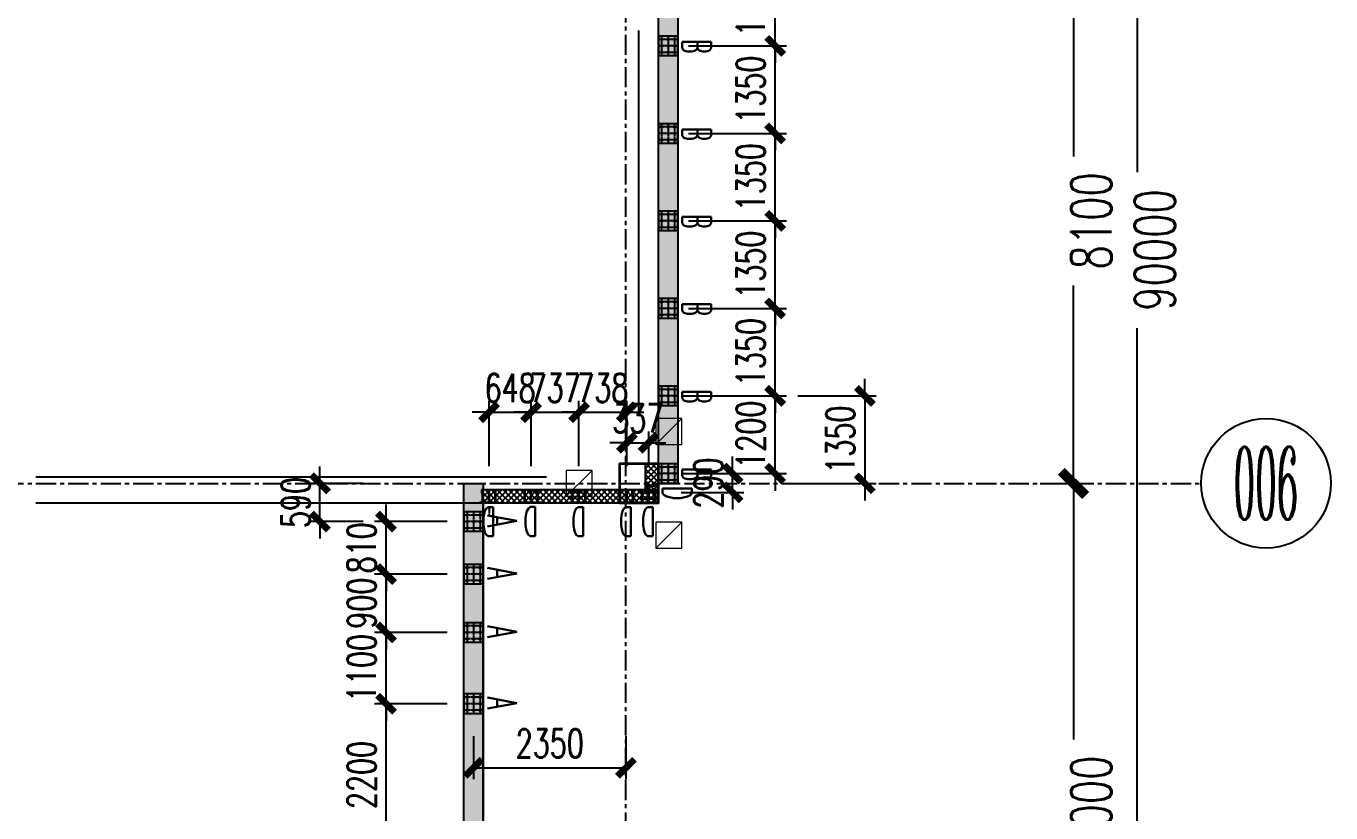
# Model space of a CAD drawing. Extents: x 782294 to 1727252, y -631030 to 17645.
# Drawn here: x 1125447 to 1145567, y -209617 to -197475 of the extents above; entities that cross this region are included whole.
import ezdxf
from ezdxf.enums import TextEntityAlignment as Align

# ---------------------------------------------------------------- set-up
doc = ezdxf.new("R2010")
doc.units = 0
doc.linetypes.add('CENTER', pattern=[2, 1.25, -0.25, 0.25, -0.25])
doc.layers.get('Defpoints').update_dxf_attribs({"color": 210})
for name, color, linetype in [('!ZN1-填充-8', 8, 'Continuous'), ('!ZN1-标注-173', 173, 'Continuous'), ('!ZN3-铝板幕墙-3', 3, 'Continuous'), ('1 轴线 辅助线', 1, 'CENTER'), ('2钢材断面', 2, 'Continuous'), ('30预埋件', 30, 'Continuous'), ('3符号', 3, 'Continuous'), ('40钢材投影', 40, 'Continuous'), ('ALT_CEN-0-30', 1, 'CENTER'), ('DIM', 173, 'Continuous'), ('DOTE', 1, 'CENTER'), ('S-BKL', 4, 'Continuous'), ('S-HATCH1-W', 252, 'Continuous'), ('结构轮廓线', 1, 'Continuous')]:
    doc.layers.add(name, color=color, linetype=linetype)
doc.layers.add('A-云线2', color=3, linetype='Continuous', plot=False)
for name, color, linetype, lineweight in [('S-col', 2, 'Continuous', 0), ('S-ct', 2, 'Continuous', 0), ('S-zhuang', 1, 'Continuous', 0), ('砼柱', 2, 'Continuous', 35)]:
    doc.layers.add(name, color=color, linetype=linetype, lineweight=lineweight)
doc.styles.add('_TCH_AXIS', font='COMPLEX', dxfattribs={"bigfont": 'GBCBIG'})
doc.styles.add('DHTEXT-1', font='romans.shx', dxfattribs={"width": 0.7, "bigfont": 'chinese.shx'})
doc.dimstyles.new('ZN175', dxfattribs={"dimscale": 175, "dimtxt": 2.5, "dimasz": 1.5, "dimexe": 1, "dimexo": 2, "dimgap": 0.9, "dimtad": 1, "dimdec": 0, "dimdsep": 46, "dimtxsty": 'DHTEXT-1', "dimblk": 'ARCHTICK', "dimcen": 2.5, "dimclrd": 173, "dimclre": 173, "dimclrt": 7, "dimazin": 2, "dimtfac": 1, "dimtdec": 0, "dimtix": 1, "dimtmove": 2, "dimatfit": 3, "dimfxl": 0, "dimtolj": 1, "dimtzin": 0, "dimarcsym": 0})
doc.dimstyles.new('ZN250', dxfattribs={"dimscale": 250, "dimtxt": 2.5, "dimasz": 1.5, "dimexe": 1, "dimexo": 2, "dimgap": 0.9, "dimtad": 1, "dimdec": 0, "dimdsep": 46, "dimtxsty": 'DHTEXT-1', "dimblk": 'ARCHTICK', "dimcen": 2.5, "dimclrd": 173, "dimclre": 173, "dimclrt": 7, "dimazin": 2, "dimtfac": 1, "dimtdec": 0, "dimtix": 1, "dimtmove": 2, "dimatfit": 3, "dimfxl": 0, "dimarcsym": 0})
pattern_1 = [(45, (208858.46, -129051.82), (-44.90128, 44.90128), []), (135, (208858.46, -129051.82), (-44.90128, -44.90128), [])]

# ---------------------------------------------------------------- blocks, each defined once
blk = doc.blocks.new('_ArchTick')
at = {"color": 0, "linetype": 'ByBlock', "const_width": 0.4}
blk.add_lwpolyline([(-0.5, -0.5), (0.5, 0.5)], dxfattribs=at)
blk = doc.blocks.new('*D1357')
at = {"layer": 'Defpoints', "color": 0, "ltscale": 2500, "transparency": 16777216}
for p in [(130984, 49500), (130984, 41400), (132000, 41400)]:
    blk.add_point(p, dxfattribs=at)
at = {"layer": 'DIM', "color": 173, "linetype": 'ByBlock', "lineweight": -2, "ltscale": 2500, "transparency": 16777216}
for p, q in [((131484, 49500), (132250, 49500)), ((132000, 49500), (132000, 46446)), ((132000, 41400), (132000, 44454)), ((131484, 41400), (132250, 41400))]:
    blk.add_line(p, q, dxfattribs=at)
at = {"layer": 'DIM', "color": 173, "lineweight": -2, "ltscale": 2500, "transparency": 16777216, "xscale": 375, "yscale": 375, "zscale": 375}
for p, rotation in [((132000, 49500), 90), ((132000, 41400), 270)]:
    blk.add_blockref('_ArchTick', p, dxfattribs=dict(at, rotation=rotation))
at = {"layer": 'DIM', "color": 7, "ltscale": 2500, "transparency": 16777216, "insert": (132275, 45450), "char_height": 625, "attachment_point": 5, "rotation": 90, "style": 'DHTEXT-1'}
blk.add_mtext('8100', dxfattribs=at)
blk = doc.blocks.new('*D1372')
at = {"layer": 'Defpoints', "color": 0, "ltscale": 2500, "transparency": 16777216}
for p in [(131084, 90000), (131084, 0), (132980, 0)]:
    blk.add_point(p, dxfattribs=at)
at = {"layer": 'DIM', "color": 173, "linetype": 'ByBlock', "lineweight": -2, "ltscale": 2500, "transparency": 16777216}
for p, q in [((131584, 90000), (133230, 90000)), ((132980, 90000), (132980, 46204)), ((132980, 0), (132980, 43796)), ((131584, 0), (133230, 0))]:
    blk.add_line(p, q, dxfattribs=at)
at = {"layer": 'DIM', "color": 173, "lineweight": -2, "ltscale": 2500, "transparency": 16777216, "xscale": 375, "yscale": 375, "zscale": 375}
for p, rotation in [((132980, 90000), 90), ((132980, 0), 270)]:
    blk.add_blockref('_ArchTick', p, dxfattribs=dict(at, rotation=rotation))
at = {"layer": 'DIM', "color": 7, "ltscale": 2500, "transparency": 16777216, "insert": (133255, 45000), "char_height": 625, "attachment_point": 5, "rotation": 90, "style": 'DHTEXT-1'}
blk.add_mtext('90000', dxfattribs=at)
blk = doc.blocks.new('卓越-轴号')
blk.add_circle((0, 0), 4)
at = {"color": 0, "style": '_TCH_AXIS', "width": 1.041667, "flags": 8}
blk.add_attdef('A', text='', height=4.48, dxfattribs=at).set_placement((-2, -2.24), (2, -2.24), align=Align.FIT)
blk = doc.blocks.new('*D1384')
at = {"layer": 'Defpoints', "color": 0, "ltscale": 2500, "transparency": 16777216}
for p in [(130984, 41400), (130984, 32400), (132000, 32400)]:
    blk.add_point(p, dxfattribs=at)
at = {"layer": 'DIM', "color": 173, "linetype": 'ByBlock', "lineweight": -2, "ltscale": 2500, "transparency": 16777216}
for p, q in [((131484, 41400), (132250, 41400)), ((132000, 41400), (132000, 37446)), ((132000, 32400), (132000, 35454)), ((131484, 32400), (132250, 32400))]:
    blk.add_line(p, q, dxfattribs=at)
at = {"layer": 'DIM', "color": 173, "lineweight": -2, "ltscale": 2500, "transparency": 16777216, "xscale": 375, "yscale": 375, "zscale": 375}
for p, rotation in [((132000, 41400), 90), ((132000, 32400), 270)]:
    blk.add_blockref('_ArchTick', p, dxfattribs=dict(at, rotation=rotation))
at = {"layer": 'DIM', "color": 7, "ltscale": 2500, "transparency": 16777216, "insert": (132275, 36450), "char_height": 625, "attachment_point": 5, "rotation": 90, "style": 'DHTEXT-1'}
blk.add_mtext('9000', dxfattribs=at)
blk = doc.blocks.new('20250913105919')
at = {"layer": '结构轮廓线', "color": 1, "ltscale": 500}
blk.add_line((125600, 41400), (125900, 41400), dxfattribs=at)
blk.add_lwpolyline([(125900, 73840), (125900, 41400)], dxfattribs=at)
blk = doc.blocks.new('A$C6AFE39C8')
at = {"layer": '砼柱', "lineweight": 35}
blk.add_lwpolyline([(0, -48700), (-600, -48700), (-600, -49300), (0, -49300)], close=True, dxfattribs=at)
blk = doc.blocks.new('A$C5b102a0f')
at = {"layer": 'S-col'}
blk.add_blockref('A$C6AFE39C8', (125600, 90400), dxfattribs=at)
blk = doc.blocks.new('20250903183753')
at = {"layer": '2钢材断面'}
for p, q in [((150, 0), (-150, 0)), ((-150, 0), (-150, -300)), ((150, -300), (150, 0)), ((-150, -300), (150, -300))]:
    blk.add_line(p, q, dxfattribs=at)
at = {"layer": '40钢材投影'}
for centre, radius in [((-100, -50), 12), ((-100, -150), 12), ((-100, -50), 6), ((-100, -150), 6), ((0, -50), 12), ((0, -150), 12), ((0, -50), 6), ((0, -150), 6), ((100, -50), 12), ((100, -150), 12), ((100, -50), 6), ((100, -150), 6), ((-100, -250), 12), ((-100, -250), 6), ((0, -250), 12), ((0, -250), 6), ((100, -251), 12), ((100, -251), 6)]:
    blk.add_circle(centre, radius, dxfattribs=at)
at = {"layer": 'ALT_CEN-0-30', "ltscale": 20}
for p, q in [((-100, 0), (-100, -300)), ((0, 0), (0, -300)), ((100, 0), (100, -300)), ((-150, -50), (150, -50)), ((-150, -150), (150, -150)), ((-150, -250), (150, -250))]:
    blk.add_line(p, q, dxfattribs=at)
blk = doc.blocks.new('20250903183821')
at = {"ltscale": 50}
blk.add_blockref('20250903183753', (0, 0), dxfattribs=at)
at = {"layer": '30预埋件', "style": 'DHTEXT-1', "text_generation_flag": 6, "width": 0.55}
blk.add_attdef('B', (-105, 65), '', height=450, rotation=180, dxfattribs=at)
blk = doc.blocks.new('20250903183448')
at = {"ltscale": 500}
blk.add_blockref('20250903183821', (0, -20), dxfattribs=at).add_auto_attribs({'B': 'A'})
blk = doc.blocks.new('234')
at = {"layer": '!ZN1-填充-8'}
h = blk.add_hatch(color=252, dxfattribs=at)
h.dxf.hatch_style = 1
h.paths.add_polyline_path([(-105, -10), (-113, -10), (-105, -18)])
h = blk.add_hatch(color=252, dxfattribs=at)
h.dxf.hatch_style = 1
h.paths.add_polyline_path([(-95, -18), (-105, -18), (-105, -10), (-95, -10)])
h = blk.add_hatch(color=252, dxfattribs=at)
h.dxf.hatch_style = 1
h.paths.add_polyline_path([(-95, -10), (-87, -10), (-95, -18)])
h = blk.add_hatch(color=252, dxfattribs=at)
h.dxf.hatch_style = 1
h.paths.add_polyline_path([(-5, -10), (-13, -10), (-5, -18)])
h = blk.add_hatch(color=252, dxfattribs=at)
h.dxf.hatch_style = 1
h.paths.add_polyline_path([(5, -18), (-5, -18), (-5, -10), (5, -10)])
h = blk.add_hatch(color=252, dxfattribs=at)
h.dxf.hatch_style = 1
h.paths.add_polyline_path([(5, -10), (13, -10), (5, -18)])
h = blk.add_hatch(color=252, dxfattribs=at)
h.dxf.hatch_style = 1
h.paths.add_polyline_path([(95, -10), (87, -10), (95, -18)])
h = blk.add_hatch(color=252, dxfattribs=at)
h.dxf.hatch_style = 1
h.paths.add_polyline_path([(105, -18), (95, -18), (95, -10), (105, -10)])
h = blk.add_hatch(color=252, dxfattribs=at)
h.dxf.hatch_style = 1
h.paths.add_polyline_path([(105, -10), (113, -10), (105, -18)])
at = {"layer": '2钢材断面'}
for p, q in [((-150, 0), (-150, -10)), ((150, 0), (-150, 0)), ((150, 0), (150, -10)), ((-94, -10), (-150, -10)), ((0, -10), (-94, -10)), ((106, -10), (0, -10)), ((150, -10), (106, -10))]:
    blk.add_line(p, q, dxfattribs=at)
at = {"layer": '40钢材投影'}
for p, q in [((-105, -18), (-113, -10)), ((-105, -10), (-105, -200)), ((-95, -200), (-105, -200)), ((-95, -10), (-95, -200)), ((-95, -18), (-87, -10)), ((-5, -18), (-13, -10)), ((-5, -10), (-5, -200)), ((5, -200), (-5, -200)), ((5, -10), (5, -200)), ((5, -18), (13, -10)), ((95, -18), (87, -10)), ((95, -10), (95, -200)), ((105, -200), (95, -200)), ((105, -10), (105, -200)), ((105, -18), (113, -10))]:
    blk.add_line(p, q, dxfattribs=at)
for points in [[(-95, -172), (-95, -150), (-85, -150), (-85, -200), (-95, -200), (-95, -184)], [(5, -172), (5, -150), (15, -150), (15, -200), (5, -200), (5, -184)], [(105, -172), (105, -150), (115, -150), (115, -200), (105, -200), (105, -184)]]:
    blk.add_lwpolyline(points, dxfattribs=at)
at = {"layer": 'ALT_CEN-0-30', "ltscale": 0.3}
for p, q in [((-100, 0), (-100, -215)), ((0, 0), (0, -215)), ((100, 0), (100, -215))]:
    blk.add_line(p, q, dxfattribs=at)
blk = doc.blocks.new('20250912151943')
at = {"layer": '40钢材投影', "color": 2, "ltscale": 500, "rotation": 180}
blk.add_blockref('234', (0, 0), dxfattribs=at)
at = {"layer": '30预埋件', "style": 'DHTEXT-1', "text_generation_flag": 6, "width": 0.55}
blk.add_attdef('B', (105, -65), '', height=450, dxfattribs=at)
blk = doc.blocks.new('20250913102435')
at = {"layer": '1 轴线 辅助线', "ltscale": 10}
blk.add_line((122990, 41045), (122990, 40885), dxfattribs=at)
at = {"ltscale": 500, "rotation": 270}
for p in [(125900, 48150), (125900, 46800), (125900, 45450), (125900, 44100), (125900, 42750), (125900, 41550)]:
    blk.add_blockref('20250903183821', p, dxfattribs=at).add_auto_attribs({'B': 'B'})
at = {"layer": 'A-云线2', "ltscale": 10, "rotation": 270}
for p in [(122920, 40810), (122920, 40000), (122920, 39100), (122920, 38000)]:
    blk.add_blockref('20250903183448', p, dxfattribs=at)
at = {"layer": '结构轮廓线', "ltscale": 500}
for p in [(122990, 41100), (123638, 41101), (124375, 41100), (125112, 41100), (125450, 41100)]:
    blk.add_blockref('20250912151943', p, dxfattribs=at).add_auto_attribs({'B': 'D'})
at = {"layer": '结构轮廓线', "ltscale": 500, "rotation": 90}
blk.add_blockref('20250912151943', (125600, 41260), dxfattribs=at).add_auto_attribs({'B': 'D'})
blk = doc.blocks.new('*D710')
at = {"layer": 'Defpoints', "color": 0, "ltscale": 1750, "transparency": 16777216}
for p in [(1130997, -205121), (1132291, -205121), (1132291, -205931)]:
    blk.add_point(p, dxfattribs=at)
at = {"layer": 'DIM', "color": 173, "linetype": 'ByBlock', "lineweight": -2, "ltscale": 1750, "transparency": 16777216}
for p, q in [((1130997, -205121), (1130997, -204859)), ((1131941, -205121), (1130822, -205121)), ((1130997, -205931), (1130997, -205121)), ((1131941, -205931), (1130822, -205931)), ((1130997, -205931), (1130997, -206194))]:
    blk.add_line(p, q, dxfattribs=at)
at = {"layer": 'DIM', "color": 173, "lineweight": -2, "ltscale": 1750, "transparency": 16777216, "xscale": 262.5, "yscale": 262.5, "zscale": 262.5}
for p, rotation in [((1130997, -205121), 270), ((1130997, -205931), 90)]:
    blk.add_blockref('_ArchTick', p, dxfattribs=dict(at, rotation=rotation))
at = {"layer": 'DIM', "color": 7, "ltscale": 1750, "transparency": 16777216, "insert": (1130621, -205526), "char_height": 437.5, "attachment_point": 5, "rotation": 90, "style": 'DHTEXT-1'}
blk.add_mtext('\\A1;810', dxfattribs=at)
blk = doc.blocks.new('*D711')
at = {"layer": 'Defpoints', "color": 0, "ltscale": 1750, "transparency": 16777216}
for p in [(1130997, -205931), (1132291, -205931), (1132291, -206831)]:
    blk.add_point(p, dxfattribs=at)
at = {"layer": 'DIM', "color": 173, "linetype": 'ByBlock', "lineweight": -2, "ltscale": 1750, "transparency": 16777216}
for p, q in [((1130997, -205931), (1130997, -205669)), ((1131941, -205931), (1130822, -205931)), ((1130997, -206831), (1130997, -205931)), ((1131941, -206831), (1130822, -206831)), ((1130997, -206831), (1130997, -207094))]:
    blk.add_line(p, q, dxfattribs=at)
at = {"layer": 'DIM', "color": 173, "lineweight": -2, "ltscale": 1750, "transparency": 16777216, "xscale": 262.5, "yscale": 262.5, "zscale": 262.5}
for p, rotation in [((1130997, -205931), 270), ((1130997, -206831), 90)]:
    blk.add_blockref('_ArchTick', p, dxfattribs=dict(at, rotation=rotation))
at = {"layer": 'DIM', "color": 7, "ltscale": 1750, "transparency": 16777216, "insert": (1130621, -206381), "char_height": 437.5, "attachment_point": 5, "rotation": 90, "style": 'DHTEXT-1'}
blk.add_mtext('\\A1;900', dxfattribs=at)
blk = doc.blocks.new('*D712')
at = {"layer": 'Defpoints', "color": 0, "ltscale": 1750, "transparency": 16777216}
for p in [(1130997, -206831), (1132291, -206831), (1132291, -207931)]:
    blk.add_point(p, dxfattribs=at)
at = {"layer": 'DIM', "color": 173, "linetype": 'ByBlock', "lineweight": -2, "ltscale": 1750, "transparency": 16777216}
for p, q in [((1130997, -206831), (1130997, -206569)), ((1131941, -206831), (1130822, -206831)), ((1130997, -207931), (1130997, -206831)), ((1131941, -207931), (1130822, -207931)), ((1130997, -207931), (1130997, -208194))]:
    blk.add_line(p, q, dxfattribs=at)
at = {"layer": 'DIM', "color": 173, "lineweight": -2, "ltscale": 1750, "transparency": 16777216, "xscale": 262.5, "yscale": 262.5, "zscale": 262.5}
for p, rotation in [((1130997, -206831), 270), ((1130997, -207931), 90)]:
    blk.add_blockref('_ArchTick', p, dxfattribs=dict(at, rotation=rotation))
at = {"layer": 'DIM', "color": 7, "ltscale": 1750, "transparency": 16777216, "insert": (1130621, -207381), "char_height": 437.5, "attachment_point": 5, "rotation": 90, "style": 'DHTEXT-1'}
blk.add_mtext('\\A1;1100', dxfattribs=at)
blk = doc.blocks.new('*D713')
at = {"layer": 'Defpoints', "color": 0, "ltscale": 1750, "transparency": 16777216}
for p in [(1130997, -207931), (1132291, -207931), (1132291, -210131)]:
    blk.add_point(p, dxfattribs=at)
at = {"layer": 'DIM', "color": 173, "linetype": 'ByBlock', "lineweight": -2, "ltscale": 1750, "transparency": 16777216}
for p, q in [((1131941, -207931), (1130822, -207931)), ((1130997, -210131), (1130997, -207931)), ((1131941, -210131), (1130822, -210131))]:
    blk.add_line(p, q, dxfattribs=at)
at = {"layer": 'DIM', "color": 173, "lineweight": -2, "ltscale": 1750, "transparency": 16777216, "xscale": 262.5, "yscale": 262.5, "zscale": 262.5}
for p, rotation in [((1130997, -207931), 90), ((1130997, -210131), 270)]:
    blk.add_blockref('_ArchTick', p, dxfattribs=dict(at, rotation=rotation))
at = {"layer": 'DIM', "color": 7, "ltscale": 1750, "transparency": 16777216, "insert": (1130621, -209031), "char_height": 437.5, "attachment_point": 5, "rotation": 90, "style": 'DHTEXT-1'}
blk.add_mtext('\\A1;2200', dxfattribs=at)
blk = doc.blocks.new('*D717')
at = {"layer": 'Defpoints', "color": 0, "ltscale": 1750, "transparency": 16777216}
for p in [(1135047, -203905), (1134710, -204616), (1135047, -204616)]:
    blk.add_point(p, dxfattribs=at)
at = {"layer": 'DIM', "color": 173, "linetype": 'ByBlock', "lineweight": -2, "ltscale": 1750, "transparency": 16777216}
for p, q in [((1134710, -204266), (1134710, -203730)), ((1135047, -204266), (1135047, -203730)), ((1134710, -203905), (1134447, -203905)), ((1134710, -203905), (1135047, -203905)), ((1135047, -203905), (1135310, -203905))]:
    blk.add_line(p, q, dxfattribs=at)
at = {"layer": 'DIM', "color": 173, "lineweight": -2, "ltscale": 1750, "transparency": 16777216, "xscale": 262.5, "yscale": 262.5, "zscale": 262.5}
blk.add_blockref('_ArchTick', (1134710, -203905), dxfattribs=at)
at = {"layer": 'DIM', "color": 173, "lineweight": -2, "ltscale": 1750, "transparency": 16777216, "xscale": 262.5, "yscale": 262.5, "zscale": 262.5, "rotation": 180}
blk.add_blockref('_ArchTick', (1135047, -203905), dxfattribs=at)
at = {"layer": 'DIM', "color": 7, "ltscale": 1750, "transparency": 16777216, "insert": (1134879, -203528), "char_height": 437.5, "attachment_point": 5, "style": 'DHTEXT-1'}
blk.add_mtext('\\A1;337', dxfattribs=at)
blk = doc.blocks.new('*D718')
at = {"layer": 'Defpoints', "color": 0, "ltscale": 1750, "transparency": 16777216}
for p in [(1134710, -203434), (1133972, -204616), (1134710, -204616)]:
    blk.add_point(p, dxfattribs=at)
at = {"layer": 'DIM', "color": 173, "linetype": 'ByBlock', "lineweight": -2, "ltscale": 1750, "transparency": 16777216}
for p, q in [((1133972, -204266), (1133972, -203259)), ((1134710, -204266), (1134710, -203259)), ((1133972, -203434), (1133710, -203434)), ((1133972, -203434), (1134710, -203434)), ((1134710, -203434), (1134972, -203434))]:
    blk.add_line(p, q, dxfattribs=at)
at = {"layer": 'DIM', "color": 173, "lineweight": -2, "ltscale": 1750, "transparency": 16777216, "xscale": 262.5, "yscale": 262.5, "zscale": 262.5}
blk.add_blockref('_ArchTick', (1133972, -203434), dxfattribs=at)
at = {"layer": 'DIM', "color": 173, "lineweight": -2, "ltscale": 1750, "transparency": 16777216, "xscale": 262.5, "yscale": 262.5, "zscale": 262.5, "rotation": 180}
blk.add_blockref('_ArchTick', (1134710, -203434), dxfattribs=at)
at = {"layer": 'DIM', "color": 7, "ltscale": 1750, "transparency": 16777216, "insert": (1134341, -203058), "char_height": 437.5, "attachment_point": 5, "style": 'DHTEXT-1'}
blk.add_mtext('\\A1;738', dxfattribs=at)
blk = doc.blocks.new('*D719')
at = {"layer": 'Defpoints', "color": 0, "ltscale": 1750, "transparency": 16777216}
for p in [(1133972, -203434), (1133235, -204615), (1133972, -204616)]:
    blk.add_point(p, dxfattribs=at)
at = {"layer": 'DIM', "color": 173, "linetype": 'ByBlock', "lineweight": -2, "ltscale": 1750, "transparency": 16777216}
for p, q in [((1133235, -204265), (1133235, -203259)), ((1133972, -204266), (1133972, -203259)), ((1133235, -203434), (1132973, -203434)), ((1133235, -203434), (1133972, -203434)), ((1133972, -203434), (1134235, -203434))]:
    blk.add_line(p, q, dxfattribs=at)
at = {"layer": 'DIM', "color": 173, "lineweight": -2, "ltscale": 1750, "transparency": 16777216, "xscale": 262.5, "yscale": 262.5, "zscale": 262.5}
blk.add_blockref('_ArchTick', (1133235, -203434), dxfattribs=at)
at = {"layer": 'DIM', "color": 173, "lineweight": -2, "ltscale": 1750, "transparency": 16777216, "xscale": 262.5, "yscale": 262.5, "zscale": 262.5, "rotation": 180}
blk.add_blockref('_ArchTick', (1133972, -203434), dxfattribs=at)
at = {"layer": 'DIM', "color": 7, "ltscale": 1750, "transparency": 16777216, "insert": (1133604, -203058), "char_height": 437.5, "attachment_point": 5, "style": 'DHTEXT-1'}
blk.add_mtext('\\A1;737', dxfattribs=at)
blk = doc.blocks.new('*D720')
at = {"layer": 'Defpoints', "color": 0, "ltscale": 1750, "transparency": 16777216}
for p in [(1133235, -203434), (1132587, -204616), (1133235, -204615)]:
    blk.add_point(p, dxfattribs=at)
at = {"layer": 'DIM', "color": 173, "linetype": 'ByBlock', "lineweight": -2, "ltscale": 1750, "transparency": 16777216}
for p, q in [((1132587, -204266), (1132587, -203259)), ((1133235, -204265), (1133235, -203259)), ((1132587, -203434), (1132325, -203434)), ((1132587, -203434), (1133235, -203434)), ((1133235, -203434), (1133498, -203434))]:
    blk.add_line(p, q, dxfattribs=at)
at = {"layer": 'DIM', "color": 173, "lineweight": -2, "ltscale": 1750, "transparency": 16777216, "xscale": 262.5, "yscale": 262.5, "zscale": 262.5}
blk.add_blockref('_ArchTick', (1132587, -203434), dxfattribs=at)
at = {"layer": 'DIM', "color": 173, "lineweight": -2, "ltscale": 1750, "transparency": 16777216, "xscale": 262.5, "yscale": 262.5, "zscale": 262.5, "rotation": 180}
blk.add_blockref('_ArchTick', (1133235, -203434), dxfattribs=at)
at = {"layer": 'DIM', "color": 7, "ltscale": 1750, "transparency": 16777216, "insert": (1132911, -203058), "char_height": 437.5, "attachment_point": 5, "style": 'DHTEXT-1'}
blk.add_mtext('\\A1;648', dxfattribs=at)
blk = doc.blocks.new('*D721')
at = {"layer": 'Defpoints', "color": 0, "ltscale": 1750, "transparency": 16777216}
for p in [(1135197, -204381), (1136341, -204381), (1135197, -204671)]:
    blk.add_point(p, dxfattribs=at)
at = {"layer": 'DIM', "color": 173, "linetype": 'ByBlock', "lineweight": -2, "ltscale": 1750, "transparency": 16777216}
for p, q in [((1136341, -204381), (1136341, -204119)), ((1135547, -204381), (1136516, -204381)), ((1136341, -204671), (1136341, -204381)), ((1135547, -204671), (1136516, -204671)), ((1136341, -204671), (1136341, -204934))]:
    blk.add_line(p, q, dxfattribs=at)
at = {"layer": 'DIM', "color": 173, "lineweight": -2, "ltscale": 1750, "transparency": 16777216, "xscale": 262.5, "yscale": 262.5, "zscale": 262.5}
for p, rotation in [((1136341, -204381), 270), ((1136341, -204671), 90)]:
    blk.add_blockref('_ArchTick', p, dxfattribs=dict(at, rotation=rotation))
at = {"layer": 'DIM', "color": 7, "ltscale": 1750, "transparency": 16777216, "insert": (1135965, -204526), "char_height": 437.5, "attachment_point": 5, "rotation": 90, "style": 'DHTEXT-1'}
blk.add_mtext('\\A1;290', dxfattribs=at)
blk = doc.blocks.new('*D722')
at = {"layer": 'Defpoints', "color": 0, "ltscale": 1750, "transparency": 16777216}
for p in [(1135197, -203181), (1136997, -203181), (1135197, -204381)]:
    blk.add_point(p, dxfattribs=at)
at = {"layer": 'DIM', "color": 173, "linetype": 'ByBlock', "lineweight": -2, "ltscale": 1750, "transparency": 16777216}
for p, q in [((1136997, -203181), (1136997, -202919)), ((1135547, -203181), (1137172, -203181)), ((1136997, -204381), (1136997, -203181)), ((1135547, -204381), (1137172, -204381)), ((1136997, -204381), (1136997, -204644))]:
    blk.add_line(p, q, dxfattribs=at)
at = {"layer": 'DIM', "color": 173, "lineweight": -2, "ltscale": 1750, "transparency": 16777216, "xscale": 262.5, "yscale": 262.5, "zscale": 262.5}
for p, rotation in [((1136997, -203181), 270), ((1136997, -204381), 90)]:
    blk.add_blockref('_ArchTick', p, dxfattribs=dict(at, rotation=rotation))
at = {"layer": 'DIM', "color": 7, "ltscale": 1750, "transparency": 16777216, "insert": (1136621, -203781), "char_height": 437.5, "attachment_point": 5, "rotation": 90, "style": 'DHTEXT-1'}
blk.add_mtext('\\A1;1200', dxfattribs=at)
blk = doc.blocks.new('*D744')
at = {"layer": 'Defpoints', "color": 0, "ltscale": 1750, "transparency": 16777216}
for p in [(1135313, -196431), (1136997, -196431), (1135313, -197781)]:
    blk.add_point(p, dxfattribs=at)
at = {"layer": 'DIM', "color": 173, "linetype": 'ByBlock', "lineweight": -2, "ltscale": 1750, "transparency": 16777216}
for p, q in [((1136997, -196431), (1136997, -196169)), ((1135663, -196431), (1137172, -196431)), ((1136997, -197781), (1136997, -196431)), ((1135663, -197781), (1137172, -197781)), ((1136997, -197781), (1136997, -198044))]:
    blk.add_line(p, q, dxfattribs=at)
at = {"layer": 'DIM', "color": 173, "lineweight": -2, "ltscale": 1750, "transparency": 16777216, "xscale": 262.5, "yscale": 262.5, "zscale": 262.5}
for p, rotation in [((1136997, -196431), 270), ((1136997, -197781), 90)]:
    blk.add_blockref('_ArchTick', p, dxfattribs=dict(at, rotation=rotation))
at = {"layer": 'DIM', "color": 7, "ltscale": 1750, "transparency": 16777216, "insert": (1136621, -197106), "char_height": 437.5, "attachment_point": 5, "rotation": 90, "style": 'DHTEXT-1'}
blk.add_mtext('\\A1;1350', dxfattribs=at)
blk = doc.blocks.new('*D745')
at = {"layer": 'Defpoints', "color": 0, "ltscale": 1750, "transparency": 16777216}
for p in [(1135313, -197781), (1136997, -197781), (1135313, -199131)]:
    blk.add_point(p, dxfattribs=at)
at = {"layer": 'DIM', "color": 173, "linetype": 'ByBlock', "lineweight": -2, "ltscale": 1750, "transparency": 16777216}
for p, q in [((1136997, -197781), (1136997, -197519)), ((1135663, -197781), (1137172, -197781)), ((1136997, -199131), (1136997, -197781)), ((1135663, -199131), (1137172, -199131)), ((1136997, -199131), (1136997, -199394))]:
    blk.add_line(p, q, dxfattribs=at)
at = {"layer": 'DIM', "color": 173, "lineweight": -2, "ltscale": 1750, "transparency": 16777216, "xscale": 262.5, "yscale": 262.5, "zscale": 262.5}
for p, rotation in [((1136997, -197781), 270), ((1136997, -199131), 90)]:
    blk.add_blockref('_ArchTick', p, dxfattribs=dict(at, rotation=rotation))
at = {"layer": 'DIM', "color": 7, "ltscale": 1750, "transparency": 16777216, "insert": (1136621, -198456), "char_height": 437.5, "attachment_point": 5, "rotation": 90, "style": 'DHTEXT-1'}
blk.add_mtext('\\A1;1350', dxfattribs=at)
blk = doc.blocks.new('*D746')
at = {"layer": 'Defpoints', "color": 0, "ltscale": 1750, "transparency": 16777216}
for p in [(1135313, -199131), (1136997, -199131), (1135313, -200481)]:
    blk.add_point(p, dxfattribs=at)
at = {"layer": 'DIM', "color": 173, "linetype": 'ByBlock', "lineweight": -2, "ltscale": 1750, "transparency": 16777216}
for p, q in [((1136997, -199131), (1136997, -198869)), ((1135663, -199131), (1137172, -199131)), ((1136997, -200481), (1136997, -199131)), ((1135663, -200481), (1137172, -200481)), ((1136997, -200481), (1136997, -200744))]:
    blk.add_line(p, q, dxfattribs=at)
at = {"layer": 'DIM', "color": 173, "lineweight": -2, "ltscale": 1750, "transparency": 16777216, "xscale": 262.5, "yscale": 262.5, "zscale": 262.5}
for p, rotation in [((1136997, -199131), 270), ((1136997, -200481), 90)]:
    blk.add_blockref('_ArchTick', p, dxfattribs=dict(at, rotation=rotation))
at = {"layer": 'DIM', "color": 7, "ltscale": 1750, "transparency": 16777216, "insert": (1136621, -199806), "char_height": 437.5, "attachment_point": 5, "rotation": 90, "style": 'DHTEXT-1'}
blk.add_mtext('\\A1;1350', dxfattribs=at)
blk = doc.blocks.new('*D747')
at = {"layer": 'Defpoints', "color": 0, "ltscale": 1750, "transparency": 16777216}
for p in [(1135313, -200481), (1136997, -200481), (1135313, -201831)]:
    blk.add_point(p, dxfattribs=at)
at = {"layer": 'DIM', "color": 173, "linetype": 'ByBlock', "lineweight": -2, "ltscale": 1750, "transparency": 16777216}
for p, q in [((1136997, -200481), (1136997, -200219)), ((1135663, -200481), (1137172, -200481)), ((1136997, -201831), (1136997, -200481)), ((1135663, -201831), (1137172, -201831)), ((1136997, -201831), (1136997, -202094))]:
    blk.add_line(p, q, dxfattribs=at)
at = {"layer": 'DIM', "color": 173, "lineweight": -2, "ltscale": 1750, "transparency": 16777216, "xscale": 262.5, "yscale": 262.5, "zscale": 262.5}
for p, rotation in [((1136997, -200481), 270), ((1136997, -201831), 90)]:
    blk.add_blockref('_ArchTick', p, dxfattribs=dict(at, rotation=rotation))
at = {"layer": 'DIM', "color": 7, "ltscale": 1750, "transparency": 16777216, "insert": (1136621, -201156), "char_height": 437.5, "attachment_point": 5, "rotation": 90, "style": 'DHTEXT-1'}
blk.add_mtext('\\A1;1350', dxfattribs=at)
blk = doc.blocks.new('*D748')
at = {"layer": 'Defpoints', "color": 0, "ltscale": 1750, "transparency": 16777216}
for p in [(1135313, -201831), (1136997, -201831), (1135313, -203181)]:
    blk.add_point(p, dxfattribs=at)
at = {"layer": 'DIM', "color": 173, "linetype": 'ByBlock', "lineweight": -2, "ltscale": 1750, "transparency": 16777216}
for p, q in [((1136997, -201831), (1136997, -201569)), ((1135663, -201831), (1137172, -201831)), ((1136997, -203181), (1136997, -201831)), ((1135663, -203181), (1137172, -203181)), ((1136997, -203181), (1136997, -203444))]:
    blk.add_line(p, q, dxfattribs=at)
at = {"layer": 'DIM', "color": 173, "lineweight": -2, "ltscale": 1750, "transparency": 16777216, "xscale": 262.5, "yscale": 262.5, "zscale": 262.5}
for p, rotation in [((1136997, -201831), 270), ((1136997, -203181), 90)]:
    blk.add_blockref('_ArchTick', p, dxfattribs=dict(at, rotation=rotation))
at = {"layer": 'DIM', "color": 7, "ltscale": 1750, "transparency": 16777216, "insert": (1136621, -202506), "char_height": 437.5, "attachment_point": 5, "rotation": 90, "style": 'DHTEXT-1'}
blk.add_mtext('\\A1;1350', dxfattribs=at)
blk = doc.blocks.new('*D1332')
at = {"layer": 'Defpoints', "color": 0, "ltscale": 1750, "transparency": 16777216}
for p in [(1136997, -203181), (1136997, -204531), (1138380, -204531)]:
    blk.add_point(p, dxfattribs=at)
at = {"layer": '砼柱', "color": 173, "linetype": 'ByBlock', "lineweight": -2, "ltscale": 1750, "transparency": 16777216}
for p, q in [((1138380, -203181), (1138380, -202919)), ((1137347, -203181), (1138555, -203181)), ((1138380, -203181), (1138380, -204531)), ((1137347, -204531), (1138555, -204531)), ((1138380, -204531), (1138380, -204794))]:
    blk.add_line(p, q, dxfattribs=at)
at = {"layer": '砼柱', "color": 173, "lineweight": -2, "ltscale": 1750, "transparency": 16777216, "xscale": 262.5, "yscale": 262.5, "zscale": 262.5}
for p, rotation in [((1138380, -203181), 270), ((1138380, -204531), 90)]:
    blk.add_blockref('_ArchTick', p, dxfattribs=dict(at, rotation=rotation))
at = {"layer": '砼柱', "color": 7, "ltscale": 1750, "transparency": 16777216, "insert": (1138004, -203856), "char_height": 437.5, "attachment_point": 5, "rotation": 90, "style": 'DHTEXT-1'}
blk.add_mtext('\\A1;1350', dxfattribs=at)
blk = doc.blocks.new('*D1392')
at = {"layer": '!ZN1-标注-173', "color": 173, "linetype": 'ByBlock', "lineweight": -2, "ltscale": 1750, "transparency": 16777216}
for p, q in [((1132347, -208431), (1132347, -209096)), ((1134697, -208431), (1134697, -209096)), ((1132347, -208921), (1134697, -208921))]:
    blk.add_line(p, q, dxfattribs=at)
at = {"layer": 'Defpoints', "color": 0, "ltscale": 1750, "transparency": 16777216}
for p in [(1132347, -208081), (1134697, -208081), (1134697, -208921)]:
    blk.add_point(p, dxfattribs=at)
at = {"layer": '!ZN1-标注-173', "color": 173, "lineweight": -2, "ltscale": 1750, "transparency": 16777216, "xscale": 262.5, "yscale": 262.5, "zscale": 262.5, "rotation": 180}
blk.add_blockref('_ArchTick', (1132347, -208921), dxfattribs=at)
at = {"layer": '!ZN1-标注-173', "color": 173, "lineweight": -2, "ltscale": 1750, "transparency": 16777216, "xscale": 262.5, "yscale": 262.5, "zscale": 262.5}
blk.add_blockref('_ArchTick', (1134697, -208921), dxfattribs=at)
at = {"layer": '!ZN1-标注-173', "color": 7, "ltscale": 1750, "transparency": 16777216, "insert": (1133522, -208545), "char_height": 437.5, "attachment_point": 5, "style": 'DHTEXT-1'}
blk.add_mtext('\\A1;2350', dxfattribs=at)
blk = doc.blocks.new('*D1754')
at = {"layer": 'Defpoints', "color": 0, "ltscale": 1750, "transparency": 16777216}
for p in [(1129979, -204531), (1130997, -204531), (1130997, -205121)]:
    blk.add_point(p, dxfattribs=at)
at = {"layer": 'DIM', "color": 173, "linetype": 'ByBlock', "lineweight": -2, "ltscale": 1750, "transparency": 16777216}
for p, q in [((1129979, -204531), (1129979, -204269)), ((1130647, -204531), (1129804, -204531)), ((1129979, -205121), (1129979, -204531)), ((1130647, -205121), (1129804, -205121)), ((1129979, -205121), (1129979, -205384))]:
    blk.add_line(p, q, dxfattribs=at)
at = {"layer": 'DIM', "color": 173, "lineweight": -2, "ltscale": 1750, "transparency": 16777216, "xscale": 262.5, "yscale": 262.5, "zscale": 262.5}
for p, rotation in [((1129979, -204531), 270), ((1129979, -205121), 90)]:
    blk.add_blockref('_ArchTick', p, dxfattribs=dict(at, rotation=rotation))
at = {"layer": 'DIM', "color": 7, "ltscale": 1750, "transparency": 16777216, "insert": (1129603, -204826), "char_height": 437.5, "attachment_point": 5, "rotation": 90, "style": 'DHTEXT-1'}
blk.add_mtext('\\A1;590', dxfattribs=at)
blk = doc.blocks.new('A$C656D53E9')
at = {"layer": 'S-zhuang', "ltscale": 0.25}
blk.add_line((-200, 200), (200, -200), dxfattribs=at)
at = {"layer": 'S-zhuang', "color": 1, "ltscale": 0.5}
blk.add_lwpolyline([(200, 200), (-200, 200), (-200, -200), (200, -200)], close=True, dxfattribs=at)
blk = doc.blocks.new('A$Cda0970a6')
at = {"layer": 'S-HATCH1-W'}
h = blk.add_hatch(dxfattribs=at)
h.set_pattern_fill('HONEY', color=256, scale=20)
h.set_pattern_definition([(0, (208858.463, -137651.82), (95.25, 54.992613), [63.5, -127]), (120, (208858.463, -137651.82), (-95.25, 54.992613), [63.5, -127]), (60, (208858.463, -137651.82), (2e-07, 109.985226), [-127, 63.5])])
h.paths.add_polyline_path([(125900, 41400), (125600, 41400), (125600, 76500), (125900, 76500)])
h = blk.add_hatch(dxfattribs=at)
h.set_pattern_fill('ANSI37', color=256, scale=20)
h.set_pattern_definition(pattern_1)
h.paths.add_polyline_path([(125400, 41700), (125600, 41700), (125600, 41300), (125400, 41300)])
h = blk.add_hatch(dxfattribs=at)
h.set_pattern_fill('HONEY', color=256, scale=20)
h.set_pattern_definition([(0, (205858.637, -146651.82), (95.25, 54.992613), [63.5, -127]), (120, (205858.637, -146651.82), (-95.25, 54.992613), [63.5, -127]), (60, (205858.637, -146651.82), (2e-07, 109.985226), [-127, 63.5])])
h.paths.add_polyline_path([(122900, 32400), (122600, 32400), (122600, 41400), (122900, 41400)])
h = blk.add_hatch(dxfattribs=at)
h.set_pattern_fill('ANSI37', color=256, scale=20)
h.set_pattern_definition(pattern_1)
h.paths.add_polyline_path([(122900, 41100), (125600, 41100), (125600, 41300), (122900, 41300)])
at = {"layer": 'S-BKL'}
for p, q in [((116000, 41500), (123876, 41500)), ((116000, 41100), (123895, 41100)), ((122600, 32700), (122600, 41100)), ((122900, 32700), (122900, 41100))]:
    blk.add_line(p, q, dxfattribs=at)
for points in [[(125300, 42510), (125300, 48390)], [(125600, 42684), (125600, 48216)]]:
    blk.add_lwpolyline(points, dxfattribs=at)
at = {"layer": 'S-HATCH1-W'}
for points in [[(125900, 41400), (125600, 41400), (125600, 76500), (125900, 76500)], [(125400, 41700), (125600, 41700), (125600, 41300), (125400, 41300)], [(122900, 32400), (122600, 32400), (122600, 41400), (122900, 41400)], [(122900, 41100), (125600, 41100), (125600, 41300), (122900, 41300)]]:
    blk.add_lwpolyline(points, close=True, dxfattribs=at)
at = {"layer": 'S-ct', "ltscale": 0.25, "rotation": 270}
for p in [(125762, 42200), (124376, 41400), (125762, 40600)]:
    blk.add_blockref('A$C656D53E9', p, dxfattribs=at)
blk = doc.blocks.new('20250901082728')
at = {"layer": 'DOTE', "ltscale": 250}
for p, q in [((125100, -5988.9), (125100, 99662.3)), ((109500, 41400), (133969.2, 41400))]:
    blk.add_line(p, q, dxfattribs=at)
at = {"layer": '3符号', "color": 7}
ref = blk.add_blockref('卓越-轴号', (134969.2, 41401.1), dxfattribs=dict(at, xscale=250, yscale=250, zscale=250))
ref.add_attrib('A', '006', dxfattribs={"layer": '0', "color": 0, "height": 1120, "style": '_TCH_AXIS', "width": 0.347222}).set_placement((134469.2, 40841.1), (135469.2, 40841.1), align=Align.FIT)
at = {"layer": 'DIM', "ltscale": 2500}
for base, p1, p2, picture, middle in [((132979.6, 0), (131084.1, 90000), (131084.1, 0), '*D1372', (133254.6, 45000)), ((132000, 41400), (130984.1, 49500), (130984.1, 41400), '*D1357', (132275, 45450)), ((132000, 32400), (130984.1, 41400), (130984.1, 32400), '*D1384', (132275, 36450))]:
    dim = blk.add_linear_dim(base=base, p1=p1, p2=p2, angle=270, dimstyle='ZN250', dxfattribs=at)
    dim.commit()
    dim.dimension.update_dxf_attribs({"geometry": picture, "text_midpoint": middle, "dimtype": 129})

msp = doc.modelspace()

# ---------------------------------------------------------------- block references
at = {"layer": '!ZN3-铝板幕墙-3', "ltscale": 1750}
msp.add_blockref('A$Cda0970a6', (1009597.3, -245931.2), dxfattribs=at)
at = {"ltscale": 2000}
msp.add_blockref('20250901082728', (1009597.3, -245931.2), dxfattribs=at)
at = {"layer": '结构轮廓线', "ltscale": 500}
for name in ['20250913105919', '20250913102435']:
    msp.add_blockref(name, (1009597.3, -245931.2), dxfattribs=at)
at = {"layer": '结构轮廓线', "color": 1, "ltscale": 5000}
msp.add_blockref('A$C5b102a0f', (1009597.3, -245931.2), dxfattribs=at)

# ---------------------------------------------------------------- dimensions: what is measured, and where the dimension line sits
at = {"layer": '!ZN1-标注-173', "ltscale": 1750}
dim = msp.add_aligned_dim(p1=(1132347.5, -208081.2), p2=(1134697.3, -208081.2), distance=-840.2, dimstyle='ZN175', dxfattribs=at)
dim.commit()
dim.dimension.update_dxf_attribs({"geometry": '*D1392', "text_midpoint": (1133522.4, -208545.1)})
at = {"layer": 'DIM', "ltscale": 1750}
for base, p1, p2, picture, middle in [((1136997.3, -196431.2), (1135313.2, -197781.2), (1135313.2, -196431.2), '*D744', (1136621.1, -197106.2)), ((1136997.3, -197781.2), (1135313.2, -199131.2), (1135313.2, -197781.2), '*D745', (1136621.1, -198456.2)), ((1136997.3, -199131.2), (1135313.2, -200481.2), (1135313.2, -199131.2), '*D746', (1136621.1, -199806.2)), ((1136997.3, -200481.2), (1135313.2, -201831.2), (1135313.2, -200481.2), '*D747', (1136621.1, -201156.2)), ((1136997.3, -201831.2), (1135313.2, -203181.2), (1135313.2, -201831.2), '*D748', (1136621.1, -202506.2)), ((1136997.3, -203181.2), (1135197.3, -204381.2), (1135197.3, -203181.2), '*D722', (1136621.1, -203781.2)), ((1136341.1, -204381.2), (1135197.3, -204671.2), (1135197.3, -204381.2), '*D721', (1135964.8, -204526.2)), ((1129979.3, -204531.2), (1130997.3, -205121.2), (1130997.3, -204531.2), '*D1754', (1129603, -204826.2)), ((1130997.3, -205121.2), (1132291.5, -205931.2), (1132291.5, -205121.2), '*D710', (1130621.1, -205526.2)), ((1130997.3, -205931.2), (1132291.5, -206831.2), (1132291.5, -205931.2), '*D711', (1130621.1, -206381.2)), ((1130997.3, -206831.2), (1132291.5, -207931.2), (1132291.5, -206831.2), '*D712', (1130621.1, -207381.2)), ((1130997.3, -207931.2), (1132291.5, -210131.2), (1132291.5, -207931.2), '*D713', (1130621.1, -209031.2))]:
    dim = msp.add_linear_dim(base=base, p1=p1, p2=p2, angle=90, dimstyle='ZN175', dxfattribs=at)
    dim.commit()
    dim.dimension.update_dxf_attribs({"geometry": picture, "text_midpoint": middle})
for base, p1, p2, picture, middle in [((1133235, -203434.3), (1132587.3, -204615.9), (1133235, -204615.3), '*D720', (1132911.2, -203058)), ((1133972.3, -203434.3), (1133235, -204615.3), (1133972.3, -204615.6), '*D719', (1133603.7, -203058)), ((1134709.836155, -203434.2654483), (1133972.336155, -204615.6099319), (1134709.836155, -204615.6099319), '*D718', (1134341.086155, -203058.0154483)), ((1135047.3026, -203904.6735), (1134709.8362, -204615.6099), (1135047.3026, -204615.6099), '*D717', (1134878.5694, -203528.4235))]:
    dim = msp.add_linear_dim(base=base, p1=p1, p2=p2, dimstyle='ZN175', dxfattribs=at)
    dim.commit()
    dim.dimension.update_dxf_attribs({"geometry": picture, "text_midpoint": middle})
at = {"layer": '砼柱', "ltscale": 1750}
dim = msp.add_linear_dim(base=(1138379.9, -204531.2), p1=(1136997.3, -203181.2), p2=(1136997.3, -204531.2), angle=90, dimstyle='ZN175', dxfattribs=at)
dim.commit()
dim.dimension.update_dxf_attribs({"geometry": '*D1332', "text_midpoint": (1138003.7, -203856.2)})

doc.saveas('drawing.dxf')
